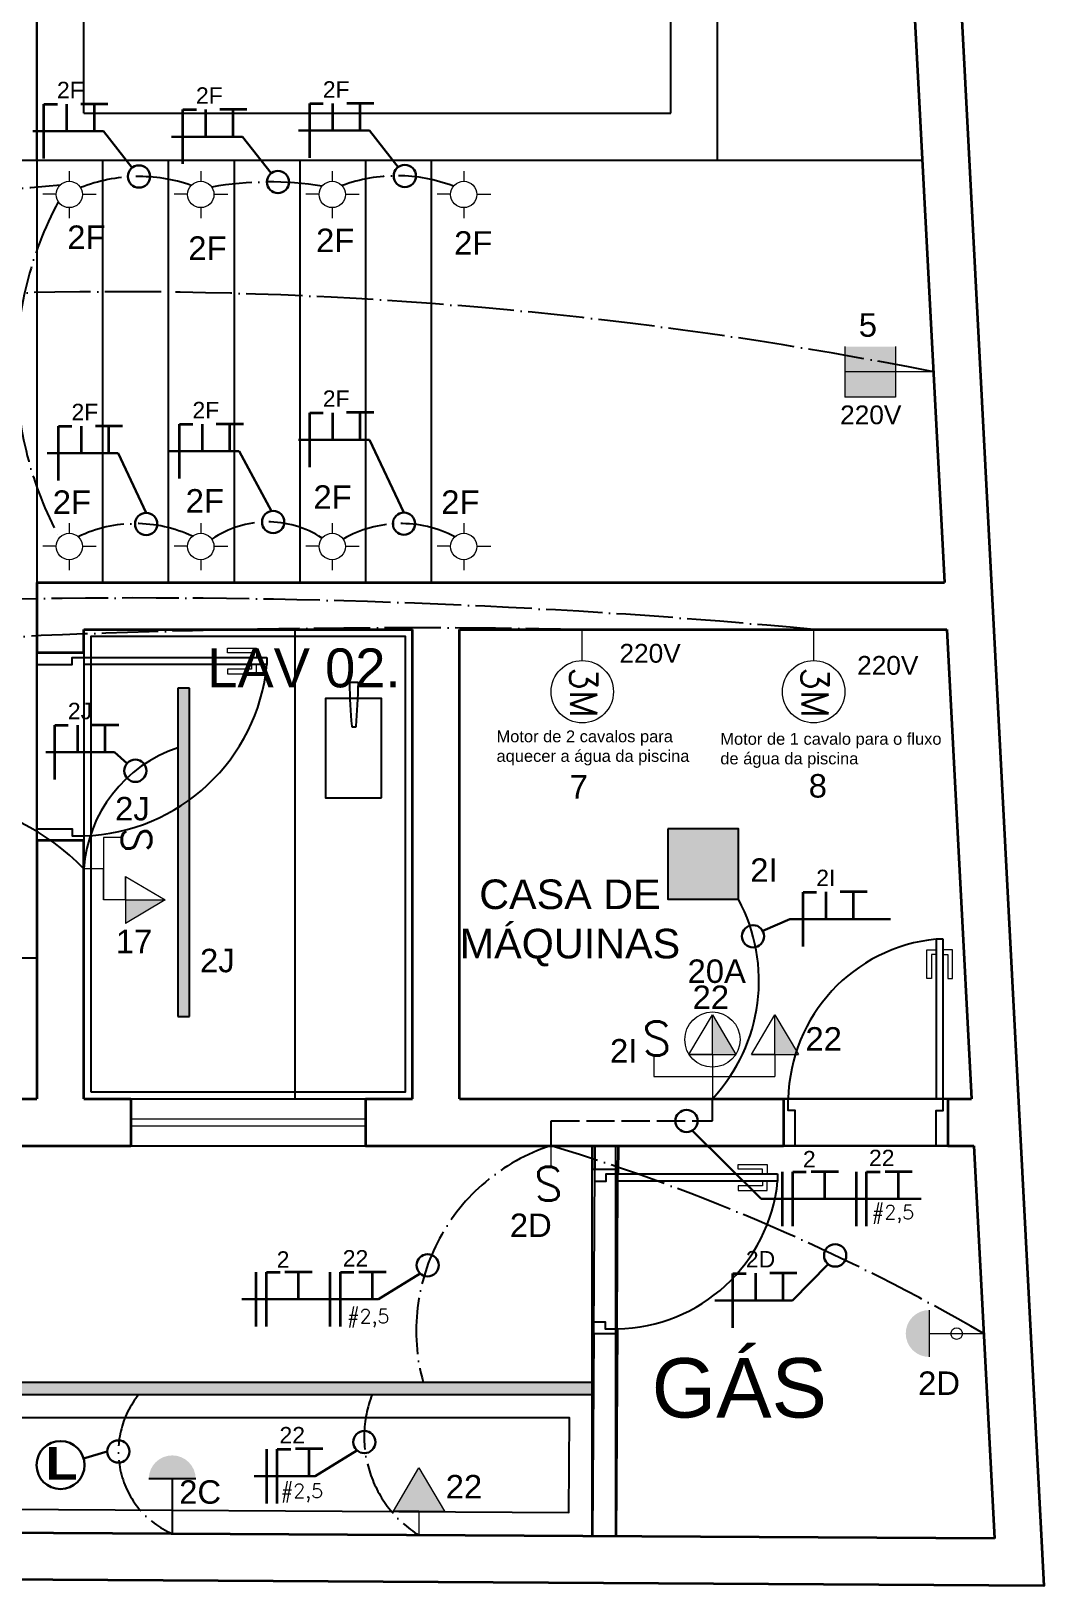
# Model space of a CAD drawing. Header units: millimetres. Extents: x 20625 to 81245, y 3427 to 18613.
# Drawn here: x 68621 to 69052, y 17053 to 17716 of the extents above; entities that cross this region are included whole.
import ezdxf
from ezdxf.enums import TextEntityAlignment as Align

# ---------------------------------------------------------------- set-up
doc = ezdxf.new("R2010")
doc.units = ezdxf.units.MM
doc.linetypes.add('ACAD_ISO02W100', pattern=[15, 12, -3])
doc.linetypes.add('ACAD_ISO04W100', pattern=[30, 24, -3, 0, -3])
for name, color, linetype, lineweight in [('01', 1, 'Continuous', 9), ('EJEL05130C', 130, 'Continuous', 30), ('EJEL0550C', 50, 'Continuous', 35), ('EJEL0580C', 80, 'Continuous', 9), ('EJEL25170C', 170, 'Continuous', 25), ('EJEL25170T', 170, 'ACAD_ISO02W100', 25), ('EJEL25170TP', 10, 'ACAD_ISO04W100', 25), ('EJEL3040C', 40, 'Continuous', 9)]:
    doc.layers.add(name, color=color, linetype=linetype, lineweight=lineweight)
for name, color, linetype in [('1-ARQ-B', 2, 'Continuous'), ('1-ARQ-DEMOLIR', 12, 'Continuous'), ('1-MOBIL', 252, 'Continuous'), ('2-TXT-A', 7, 'Continuous'), ('3-ESPEC', 14, 'Continuous'), ('ARQ-1-ILUMINAÇÃO', 2, 'Continuous'), ('ARQ-1-TRACEJADO', 20, 'Continuous'), ('ARQ-1-VISTA-01', 1, 'Continuous'), ('ARQ-4-TXT-02', 1, 'Continuous'), ('TOP', 4, 'Continuous')]:
    doc.layers.add(name, color=color, linetype=linetype)
doc.styles.add('M_abG50', font='', dxfattribs={"width": 1.1, "height": 0.13})
doc.styles.add('ROMANSI', font='RomanS')
doc.styles.add('RSA', font='arial.ttf')
doc.styles.add('SR80', font='SIMPLEX', dxfattribs={"height": 0.1})
doc.styles.get('M_abG50').set_extended_font_data('Arial Black')

# ---------------------------------------------------------------- blocks, each defined once
blk = doc.blocks.new('ytfytf')
at = {"layer": 'EJEL0580C'}
for p, q in [((0, 236), (0, 134)), ((-134, 4), (-269, 4)), ((274, 0), (134, 0)), ((0, -134), (0, -240))]:
    blk.add_line(p, q, dxfattribs=at)
blk.add_circle((0, 0), 134, dxfattribs=at)
blk = doc.blocks.new('A$C21C60167')
at = {"layer": 'EJEL0580C'}
h = blk.add_hatch(color=256, dxfattribs=at)
h.dxf.hatch_style = 1
h.paths.add_polyline_path([(19.58, 13.75), (34.25, 13.75), (19.58, 38.61)])
for p, q in [((4.92, 13.75), (19.58, 38.61)), ((19.58, 38.61), (34.25, 13.75)), ((19.58, 13.75), (19.58, 38.61)), ((-19.58, 11.5), (-19.58, 0)), ((19.58, 13.75), (4.92, 13.75)), ((4.92, 13.75), (34.25, 13.75)), ((19.58, 13.75), (19.58, 0)), ((-19.58, 0), (19.58, 0)), ((19.58, 0), (0, 0)), ((0, 0), (0, -9.53)), ((0, -9.53), (0, -12.39))]:
    blk.add_line(p, q, dxfattribs=at)
at = {"layer": 'EJEL0580C', "style": 'SR80'}
blk.add_text('S', height=18.33, dxfattribs=at).set_placement((-25.98, 11.5))
blk = doc.blocks.new('A$C5CDA3447')
at = {"layer": 'EJEL0580C'}
blk.add_line((6.63, 0), (-6.63, 0), dxfattribs=at)
at = {"layer": 'EJEL0580C', "style": 'SR80'}
blk.add_text('S', height=21.16, rotation=270, dxfattribs=at).set_placement((6.63, 7.39))
blk = doc.blocks.new('A$C0AE3526C')
at = {"layer": 'EJEL0580C'}
h = blk.add_hatch(color=256, dxfattribs=at)
h.dxf.hatch_style = 1
h.paths.add_polyline_path([(47.61, 15.87), (15.87, 15.87), (15.87, -15.87), (47.61, -15.87)])
h = blk.add_hatch(color=256, dxfattribs=at)
h.dxf.hatch_style = 1
h.paths.add_polyline_path([(47.61, -15.87), (47.61, 0), (15.87, 0), (15.87, -15.87)])
for p, q in [((15.87, 15.87), (47.61, 15.87)), ((15.87, -15.87), (15.87, 15.87)), ((15.87, -15.87), (15.87, 15.87)), ((47.61, -15.87), (47.61, 15.87)), ((47.61, -15.87), (47.61, 15.87)), ((-7.92, 0), (47.61, 0)), ((0, 0), (47.61, 0))]:
    blk.add_line(p, q, dxfattribs=at)
blk = doc.blocks.new('A$C38DD1369')
at = {"layer": 'EJEL0580C'}
blk.add_line((156.4, 0), (0, 0), dxfattribs=at)
blk.add_circle((312.8, 0), 156.4, dxfattribs=at)
blk.add_circle((312.8, 0), 156.4, dxfattribs=at)
at = {"layer": 'EJEL0580C', "style": 'SR80'}
blk.add_text('3M', height=135.43, dxfattribs=at).set_placement((189.3, -61.2))
blk = doc.blocks.new('bloco 4')
at = {"layer": 'EJEL0580C'}
h = blk.add_hatch(color=256, dxfattribs=at)
h.dxf.hatch_style = 1
h.paths.add_polyline_path([(187474.06, 52168.61), (187484.03, 52168.61), (187474.06, 52185.51)])
h = blk.add_hatch(color=256, dxfattribs=at)
h.dxf.hatch_style = 1
h.paths.add_polyline_path([(187500.68, 52168.61), (187510.66, 52168.61), (187500.68, 52185.51)])
for p, q in [((187464.08, 52168.61), (187474.06, 52185.51)), ((187474.06, 52185.51), (187484.03, 52168.61)), ((187474.06, 52168.61), (187474.06, 52185.51)), ((187490.71, 52168.61), (187500.68, 52185.51)), ((187500.68, 52185.51), (187510.66, 52168.61)), ((187500.68, 52168.61), (187500.68, 52185.51)), ((187474.06, 52168.61), (187464.08, 52168.61)), ((187464.08, 52168.61), (187484.03, 52168.61)), ((187474.06, 52168.61), (187474.06, 52159.26)), ((187500.68, 52168.61), (187490.71, 52168.61)), ((187490.71, 52168.61), (187510.66, 52168.61)), ((187500.68, 52168.61), (187500.68, 52159.26)), ((187449.16, 52159.26), (187500.68, 52159.26)), ((187474.06, 52159.26), (187474.06, 52149.78))]:
    blk.add_line(p, q, dxfattribs=at)
blk.add_circle((187474.06, 52174.99), 11.77, dxfattribs=at)
at = {"layer": 'EJEL0580C', "xscale": 0.67988, "yscale": 0.67988, "zscale": 0.67988, "rotation": 89.99999999999999}
blk.add_blockref('A$C5CDA3447', (187449.16, 52163.77), dxfattribs=at)
blk = doc.blocks.new('A$C51C8040F')
at = {"layer": 'EJEL0580C'}
h = blk.add_hatch(color=256, dxfattribs=at)
h.dxf.hatch_style = 1
h.paths.add_polyline_path([(0, -16.9), (28.7, 0), (0, 16.9)])
for p, q in [((0, 0), (0, 16.9)), ((0, 16.9), (0, -16.9)), ((0, 16.9), (28.7, 0)), ((0, 0), (-15.9, 0)), ((28.7, 0), (0, -16.9))]:
    blk.add_line(p, q, dxfattribs=at)
blk = doc.blocks.new('L')
at = {"layer": 'EJEL0550C', "ltscale": 0.015}
for p, q in [((10856.71, 7742.87), (10856.71, 7766.02)), ((10856.71, 7766.02), (10862.49, 7766.02))]:
    blk.add_line(p, q, dxfattribs=at)
blk = doc.blocks.new('T')
at = {"layer": 'EJEL0550C', "ltscale": 0.015}
for p, q in [((10876.14, 7766.04), (10864.57, 7766.04)), ((10870.35, 7754.46), (10870.35, 7766.04))]:
    blk.add_line(p, q, dxfattribs=at)

msp = doc.modelspace()

# ---------------------------------------------------------------- hatches: boundary and pattern name
at = {"true_color": 0x58ba48}
h = msp.add_hatch(color=85, dxfattribs=at)
h.dxf.hatch_style = 1
h.paths.add_polyline_path([(68860.12, 17139.84), (67101.26, 17139.84), (67101.26, 17134.84), (68860.12, 17134.84)])
h = msp.add_hatch(color=85, dxfattribs=at)
h.dxf.hatch_style = 1
h.paths.add_polyline_path([(68860.12, 17139.84), (67101.26, 17139.84), (67101.26, 17134.84), (68860.12, 17134.84)])
at = {"layer": '1-ARQ-DEMOLIR', "true_color": 0xd63dce, "transparency": 33554559}
h = msp.add_hatch(color=213, dxfattribs=at)
h.dxf.hatch_style = 1
h.paths.add_polyline_path([(68688.53, 17435.8), (68683.53, 17435.8), (68683.53, 17295.8), (68688.53, 17295.8)])
at = {"layer": 'EJEL0580C'}
h = msp.add_hatch(color=256, dxfattribs=at)
h.dxf.hatch_style = 1
h.paths.add_polyline_path([(68922.34, 17375.8), (68892.34, 17375.8), (68892.34, 17345.8), (68922.34, 17345.8)])
h = msp.add_hatch(color=256, dxfattribs=at)
h.dxf.hatch_style = 1
h.paths.add_polyline_path([(69003.63, 17150.79, -1), (69003.63, 17170.76)])
h = msp.add_hatch(color=256, dxfattribs=at)
h.dxf.hatch_style = 1
h.paths.add_polyline_path([(68691.19, 17098.85, 1), (68671.23, 17098.85)])
h = msp.add_hatch(color=256, dxfattribs=at)
h.dxf.hatch_style = 1
h.paths.add_polyline_path([(68691.19, 17098.85, 1), (68671.23, 17098.85)])

# ---------------------------------------------------------------- linework, layer by layer
at = {"color": 85, "true_color": 0x58ba48}
msp.add_line((67101.26, 17134.84), (68860.49, 17134.84), dxfattribs=at)
msp.add_line((67101.26, 17134.84), (68860.49, 17134.84), dxfattribs=at)
msp.add_line((67101.26, 17134.84), (68860.49, 17134.84), dxfattribs=at)
msp.add_lwpolyline([(67101.26, 17134.84), (68860.12, 17134.84), (68860.12, 17139.84), (67101.26, 17139.84)], close=True, dxfattribs=at)
at = {"layer": '01', "color": 252, "true_color": 0x939598}
for p, q in [((68261.26, 17660.8), (68623.53, 17660.8)), ((68261.26, 17660.8), (68623.53, 17660.8)), ((68663.53, 17252.3), (68763.53, 17252.3)), ((68663.53, 17252.3), (68763.53, 17252.3)), ((68663.53, 17252.3), (68763.53, 17252.3)), ((68663.53, 17249.3), (68763.53, 17249.3)), ((68663.53, 17249.3), (68763.53, 17249.3)), ((68663.53, 17249.3), (68763.53, 17249.3))]:
    msp.add_line(p, q, dxfattribs=at)
for points in [[(68715.03, 17448.8), (68715.03, 17450.8), (68704.78, 17450.8), (68704.78, 17452.8), (68717.03, 17452.8), (68717.03, 17448.8)], [(68715.03, 17445.8), (68715.03, 17443.8), (68704.78, 17443.8), (68704.78, 17441.8), (68717.03, 17441.8), (68717.03, 17445.8)], [(69006.6, 17322.3), (69004.6, 17322.3), (69004.6, 17312.05), (69002.6, 17312.05), (69002.6, 17324.3), (69006.6, 17324.3)], [(69009.6, 17322.3), (69011.6, 17322.3), (69011.6, 17312.05), (69013.6, 17312.05), (69013.6, 17324.3), (69009.6, 17324.3)], [(68932.57, 17228.74), (68932.57, 17230.74), (68922.32, 17230.74), (68922.32, 17232.74), (68934.57, 17232.74), (68934.57, 17228.74)], [(68932.57, 17225.74), (68932.57, 17223.74), (68922.32, 17223.74), (68922.32, 17221.74), (68934.57, 17221.74), (68934.57, 17225.74)]]:
    msp.add_lwpolyline(points, dxfattribs=at)
at = {"layer": '1-ARQ-B', "color": 252, "true_color": 0x939598}
for p, q in [((68663.53, 17260.8), (68763.53, 17260.8)), ((68663.53, 17260.8), (68763.53, 17260.8)), ((68663.53, 17260.8), (68763.53, 17260.8)), ((68663.53, 17240.8), (68763.53, 17240.8)), ((68663.53, 17240.8), (68763.53, 17240.8)), ((68663.53, 17240.8), (68763.53, 17240.8))]:
    msp.add_line(p, q, dxfattribs=at)
at = {"layer": '1-ARQ-DEMOLIR', "color": 213, "true_color": 0xd63dce, "transparency": 33554559}
for p, q in [((68683.53, 17435.8), (68683.53, 17295.8)), ((68688.53, 17295.8), (68688.53, 17435.8))]:
    msp.add_line(p, q, dxfattribs=at)
at = {"layer": '1-ARQ-DEMOLIR', "color": 252, "true_color": 0x939598, "transparency": 33554559}
for p, q in [((68688.53, 17435.8), (68683.53, 17435.8)), ((68683.53, 17295.8), (68688.53, 17295.8))]:
    msp.add_line(p, q, dxfattribs=at)
at = {"layer": '1-MOBIL', "color": 252, "linetype": 'Continuous', "ltscale": 5, "true_color": 0x939598}
for p, q in [((68733.53, 17260.8), (68733.53, 17460.8)), ((68381.26, 17320.8), (68623.53, 17320.8))]:
    msp.add_line(p, q, dxfattribs=at)
at = {"layer": '1-MOBIL', "color": 252, "true_color": 0x939598}
msp.add_lwpolyline([(68757.64, 17419.49, 0.389688), (68757.83, 17419.32), (68759.37, 17419.32, 0.389688), (68759.55, 17419.49, 0.017234), (68760.48, 17437.95, 0.418769), (68760.29, 17438.14), (68756.91, 17438.14, 0.418769), (68756.72, 17437.95, 0.017234)], format="xyb", close=True, dxfattribs=at)
at = {"layer": '1-MOBIL', "color": 252, "true_color": 0x939598, "elevation": 29.1}
msp.add_lwpolyline([(68770.4, 17388.96), (68770.4, 17431.41), (68746.47, 17431.41), (68746.47, 17388.96)], close=True, dxfattribs=at)
at = {"layer": '3-ESPEC', "color": 252, "true_color": 0x939598}
for p, q in [((68691.19, 17098.85), (68671.23, 17098.85)), ((68691.19, 17098.85), (68671.23, 17098.85)), ((68681.21, 17098.85), (68681.21, 17075.46))]:
    msp.add_line(p, q, dxfattribs=at)
msp.add_lwpolyline([(68892.34, 17375.8), (68892.34, 17345.8), (68922.34, 17345.8), (68922.34, 17375.8)], close=True, dxfattribs=at)
at = {"layer": 'ARQ-1-ILUMINAÇÃO', "color": 252, "true_color": 0x939598}
msp.add_lwpolyline([(68646.53, 17263.8), (68780.53, 17263.8), (68780.53, 17457.8), (68646.53, 17457.8)], close=True, dxfattribs=at)
at = {"layer": 'ARQ-1-TRACEJADO', "color": 252, "true_color": 0x939598}
msp.add_line((68261.26, 17660.8), (68623.53, 17660.8), dxfattribs=at)
for centre, radius, start, end in [((68641.03, 17453.64), 80.88, 271.77127, 354.43569), ((69013.44, 17259.28), 69.86, 95.62103, 178.75057), ((68869.56, 17232.58), 69.84, 270.8985, 354.38373)]:
    msp.add_arc(centre, radius, start, end, dxfattribs=at)
at = {"layer": 'ARQ-1-VISTA-01', "color": 252, "true_color": 0x939598}
msp.add_lwpolyline([(67111.5, 17124.84), (67111.32, 17094.78), (68850.18, 17084.45), (68850.43, 17124.84)], close=True, dxfattribs=at)
msp.add_lwpolyline([(67111.5, 17124.84), (67111.32, 17094.78), (68850.18, 17084.45), (68850.43, 17124.84)], close=True, dxfattribs=at)
msp.add_lwpolyline([(67111.5, 17124.84), (67111.32, 17094.78), (68850.18, 17084.45), (68850.43, 17124.84)], close=True, dxfattribs=at)
at = {"layer": 'ARQ-4-TXT-02', "color": 252, "true_color": 0x939598}
for p, q in [((68623.53, 17660.8), (68623.53, 18370.68)), ((68623.53, 18370.68), (68623.53, 17480.8)), ((68623.53, 18370.68), (68623.53, 17480.8)), ((68623.53, 18370.68), (68623.53, 17480.8)), ((68643.53, 17680.8), (68643.53, 18370.68)), ((68643.53, 17680.8), (68643.53, 18370.68)), ((68643.53, 17680.8), (68643.53, 18370.68)), ((68893.53, 17680.8), (68893.53, 18370.68)), ((68893.53, 17680.8), (68893.53, 18370.68)), ((68893.53, 17680.8), (68893.53, 18370.68)), ((68913.53, 17660.8), (68913.53, 18370.68)), ((68913.53, 17660.8), (68913.53, 18370.68)), ((68913.53, 17660.8), (68913.53, 18370.68)), ((68643.53, 17680.8), (68893.53, 17680.8)), ((68643.53, 17680.8), (68893.53, 17680.8)), ((68643.53, 17680.8), (68893.53, 17680.8)), ((68623.53, 17660.8), (69000.67, 17660.8)), ((68623.53, 17660.8), (68998.58, 17660.8)), ((68623.53, 17660.8), (68998.58, 17660.8)), ((68651.53, 17660.8), (68651.53, 17480.8)), ((68651.53, 17660.8), (68651.53, 17480.8)), ((68651.53, 17660.8), (68651.53, 17480.8)), ((68679.53, 17660.8), (68679.53, 17480.8)), ((68679.53, 17660.8), (68679.53, 17480.8)), ((68679.53, 17660.8), (68679.53, 17480.8)), ((68707.53, 17660.8), (68707.53, 17480.8)), ((68707.53, 17660.8), (68707.53, 17480.8)), ((68707.53, 17660.8), (68707.53, 17480.8)), ((68735.53, 17660.8), (68735.53, 17480.8)), ((68735.53, 17660.8), (68735.53, 17480.8)), ((68735.53, 17660.8), (68735.53, 17480.8)), ((68763.53, 17660.8), (68763.53, 17480.8)), ((68763.53, 17660.8), (68763.53, 17480.8)), ((68763.53, 17660.8), (68763.53, 17480.8)), ((68791.53, 17660.8), (68791.53, 17480.8)), ((68791.53, 17660.8), (68791.53, 17480.8)), ((68791.53, 17660.8), (68791.53, 17480.8)), ((68623.53, 17370.8), (68623.53, 17450.8)), ((68623.53, 17450.8), (68623.53, 17370.8)), ((68623.53, 17450.8), (68623.53, 17370.8)), ((68643.53, 17450.8), (68643.53, 17370.8)), ((68643.53, 17450.8), (68643.53, 17370.8)), ((68643.53, 17450.8), (68643.53, 17370.8)), ((69011.6, 17260.8), (68941.6, 17260.8)), ((68941.6, 17260.8), (69011.6, 17260.8)), ((68941.6, 17260.8), (69011.6, 17260.8)), ((68860.12, 17074.39), (68860.12, 17240.8)), ((68860.13, 17074.37), (68860.13, 17240.78)), ((68870.12, 17074.39), (68870.12, 17240.8)), ((68870.13, 17074.37), (68870.13, 17240.78)), ((69011.6, 17240.8), (68941.6, 17240.8)), ((68941.6, 17240.8), (69011.6, 17240.8)), ((68941.6, 17240.8), (69011.6, 17240.8)), ((68860.12, 17230.8), (68870.12, 17230.8)), ((68860.13, 17230.78), (68870.13, 17230.78)), ((68861.07, 17230.8), (68860.65, 17160.8)), ((68861.07, 17230.8), (68871.07, 17230.74)), ((68870.66, 17162.74), (68871.07, 17225.74)), ((68860.12, 17160.8), (68870.12, 17160.8)), ((68860.13, 17160.78), (68870.13, 17160.78)), ((68860.59, 17160.8), (68870.59, 17160.74))]:
    msp.add_line(p, q, dxfattribs=at)
for points in [[(68623.53, 17445.8), (68638.53, 17445.8), (68638.53, 17448.8), (68721.53, 17448.8)], [(68721.53, 17448.8), (68721.53, 17445.8), (68643.53, 17445.8)], [(68623.53, 17375.8), (68638.53, 17375.8), (68638.53, 17372.8), (68643.53, 17372.8)], [(69009.6, 17328.8), (69006.6, 17328.8), (69006.6, 17260.8)], [(69006.6, 17240.8), (69006.6, 17255.8), (69009.6, 17255.8), (69009.6, 17328.8)], [(68946.6, 17240.8), (68946.6, 17255.8), (68943.6, 17255.8), (68943.6, 17260.8)], [(68861.04, 17225.74), (68866.07, 17225.74), (68866.07, 17228.74), (68939.07, 17228.74)], [(68939.07, 17228.74), (68939.07, 17225.74), (68871.07, 17225.74), (68871.07, 17230.74)], [(68860.68, 17165.74), (68865.66, 17165.74), (68865.66, 17162.74), (68870.66, 17162.74), (68870.66, 17160.74)]]:
    msp.add_lwpolyline(points, dxfattribs=at)
at = {"layer": 'EJEL05130C'}
for p, q in [((68621.76, 17673.07), (68651.98, 17673.07)), ((68651.98, 17673.07), (68664.12, 17657.5)), ((68680.96, 17670.72), (68711.17, 17670.72)), ((68711.17, 17670.72), (68723.32, 17655.14)), ((68735.01, 17673.32), (68765.23, 17673.32)), ((68765.23, 17673.32), (68777.38, 17657.74)), ((68679.5, 17536.68), (68709.71, 17536.68)), ((68709.71, 17536.68), (68723.44, 17511.23)), ((68735, 17541.58), (68765.21, 17541.58)), ((68765.21, 17541.58), (68779.89, 17510.59)), ((68627.97, 17535.86), (68658.18, 17535.86)), ((68658.18, 17535.86), (68670.17, 17510.44)), ((68627.36, 17408.47), (68656.62, 17408.47)), ((68656.62, 17408.47), (68661.96, 17403.71)), ((68932.72, 17332.4), (68944.22, 17337.34)), ((68944.22, 17337.34), (68987.18, 17337.34)), ((68902.68, 17247.24), (68931.99, 17218.1)), ((69000.26, 17218.1), (68931.99, 17218.1)), ((68786.81, 17186.32), (68769.1, 17175.33)), ((68945.42, 17174.86), (68960.57, 17190.35)), ((68769.1, 17175.33), (68710.87, 17175.33)), ((68912.33, 17174.86), (68945.42, 17174.86)), ((68653.53, 17110.5), (68643.45, 17107.57)), ((68759.86, 17110.98), (68742.15, 17099.98)), ((68742.15, 17099.98), (68716.08, 17099.98))]:
    msp.add_line(p, q, dxfattribs=at)
for centre in [(68667.04, 17653.76), (68726.24, 17651.4), (68780.29, 17654), (68670.1, 17505.7), (68724.19, 17506.54), (68779.89, 17505.84), (68665.5, 17400.55), (68928.6, 17330.04), (68900.28, 17251.34), (68963.57, 17194.03), (68789.99, 17189.85), (68763.04, 17114.5), (68658.28, 17110.5)]:
    msp.add_circle(centre, 4.74, dxfattribs=at)
at = {"layer": 'EJEL05130C', "ltscale": 0.001}
msp.add_circle((68633.63, 17104.72), 10.22, dxfattribs=at)
at = {"layer": 'EJEL0550C', "ltscale": 0.015}
for p, q in [((68636.33, 17673.06), (68636.33, 17684.63)), ((68695.52, 17670.7), (68695.52, 17682.27)), ((68749.58, 17673.3), (68749.58, 17684.87)), ((68749.56, 17541.56), (68749.56, 17553.13)), ((68642.53, 17535.85), (68642.53, 17547.42)), ((68694.06, 17536.66), (68694.06, 17548.24)), ((68640.98, 17408.45), (68640.98, 17420.02)), ((68959.73, 17337.32), (68959.73, 17348.9)), ((68941.15, 17206.53), (68941.15, 17229.68)), ((68972.61, 17206.51), (68972.61, 17229.66)), ((68717.01, 17163.76), (68717.01, 17186.9)), ((68748.47, 17163.74), (68748.47, 17186.89)), ((68929.77, 17174.85), (68929.77, 17186.42)), ((68721.52, 17088.39), (68721.52, 17111.54))]:
    msp.add_line(p, q, dxfattribs=at)
at = {"layer": 'EJEL0580C'}
for p, q in [((69003.63, 17170.76), (69003.63, 17150.79)), ((69003.63, 17160.78), (69026.83, 17160.78)), ((68681.21, 17098.85), (68681.21, 17075.46))]:
    msp.add_line(p, q, dxfattribs=at)
msp.add_circle((69015.33, 17160.71), 2.46, dxfattribs=at)
at = {"layer": 'EJEL25170C'}
for centre, radius, start, end in [((68702.03, 17354.68), 58.64, 108.38672, 175.96961), ((68573.33, 17290.94), 97.64, 44.02677, 120.85014), ((68857.7, 17310.98), 73.42, 316.888, 28.31635)]:
    msp.add_arc(centre, radius, start, end, dxfattribs=at)
at = {"layer": 'EJEL25170T'}
for p, q in [((68911.3, 17251.34), (68911.3, 17260.8)), ((68842.62, 17240.8), (68842.62, 17251.34)), ((68842.62, 17251.34), (68911.3, 17251.34))]:
    msp.add_line(p, q, dxfattribs=at)
at = {"layer": 'EJEL25170TP'}
for centre, radius, start, end in [((68500.76, 18997.61), 1353.9, 258.51817, 275.62912), ((68667.04, 17585.98), 67.78, 70.81339, 111.52868), ((68722.77, 17509.18), 142.26, 80.99, 100.02209), ((68776.95, 17586.73), 67.35, 69.07191, 110.34539), ((68765.62, 17571.86), 150.78, 151.83822, 208.54071), ((68658.22, 15821.15, 1673318.4), 1783.5, 78.77524, 122.83183), ((68665.71, 17449.24), 56.63, 64.78514, 115.70141), ((68721.93, 17464.47), 42.13, 56.71871, 124.50452), ((68778.73, 17455.98), 49.88, 62.67232, 119.72195), ((68666.83, 14373.99), 3100.18, 84.677, 108.3416), ((68785.87, 13557.54), 3903.89, 88.97284, 106.28351), ((68867.98, 17161.95), 82.83, 107.83318, 195.48137), ((68588.45, 16403.68), 874.85, 59.92778, 73.11069), ((68696.52, 17110.5), 38.24, 140.47571, 246.40222), ((68812.53, 17116.85), 49.55, 158.71091, 238.04339)]:
    msp.add_arc(centre, radius, start, end, dxfattribs=at)
at = {"layer": 'TOP', "color": 252, "lineweight": 35, "true_color": 0x939598}
for p, q in [((68963.53, 18370.8), (69010.09, 17480.8)), ((68963.53, 18370.8), (69010.09, 17480.8)), ((68963.53, 18370.8), (69010.09, 17480.8)), ((68623.53, 17480.8), (68623.53, 17450.8)), ((68623.53, 17480.8), (69010.09, 17480.8)), ((68623.53, 17480.8), (68623.53, 17450.8)), ((68623.53, 17480.8), (69010.09, 17480.8)), ((68623.53, 17480.8), (68623.53, 17450.8)), ((68623.53, 17480.8), (69010.09, 17480.8)), ((68643.53, 17450.8), (68643.53, 17460.8)), ((68643.53, 17460.8), (68783.53, 17460.8)), ((68643.53, 17450.8), (68643.53, 17460.8)), ((68643.53, 17460.8), (68783.53, 17460.8)), ((68643.53, 17450.8), (68643.53, 17460.8)), ((68643.53, 17460.8), (68783.53, 17460.8)), ((68783.53, 17260.8), (68783.53, 17460.8)), ((68783.53, 17260.8), (68783.53, 17460.8)), ((68783.53, 17260.8), (68783.53, 17460.8)), ((68803.53, 17260.8), (68803.53, 17460.8)), ((68803.53, 17460.8), (69011.14, 17460.8)), ((68803.53, 17260.8), (68803.53, 17460.8)), ((68803.53, 17460.8), (69011.14, 17460.8)), ((68803.53, 17260.8), (68803.53, 17460.8)), ((68803.53, 17460.8), (69011.14, 17460.8)), ((69011.14, 17460.8), (69021.6, 17260.8)), ((69011.14, 17460.8), (69021.6, 17260.8)), ((69011.14, 17460.8), (69021.6, 17260.8)), ((68643.53, 17450.8), (68623.53, 17450.8)), ((68643.53, 17450.8), (68623.53, 17450.8)), ((68643.53, 17450.8), (68623.53, 17450.8)), ((68623.53, 17370.8), (68623.53, 17260.8)), ((68643.53, 17370.8), (68623.53, 17370.8)), ((68623.53, 17370.8), (68623.53, 17260.8)), ((68643.53, 17370.8), (68623.53, 17370.8)), ((68623.53, 17370.8), (68623.53, 17260.8)), ((68643.53, 17370.8), (68623.53, 17370.8)), ((68643.53, 17260.8), (68643.53, 17370.8)), ((68643.53, 17260.8), (68643.53, 17370.8)), ((68643.53, 17260.8), (68643.53, 17370.8)), ((67711.26, 17260.8), (68623.53, 17260.8)), ((68261.26, 17260.8), (68623.53, 17260.8)), ((68261.26, 17260.8), (68623.53, 17260.8)), ((68461.26, 17260.8), (68623.53, 17260.8)), ((68643.53, 17260.8), (68663.53, 17260.8)), ((68643.53, 17260.8), (68663.53, 17260.8)), ((68643.53, 17260.8), (68663.53, 17260.8)), ((68663.53, 17260.8), (68663.53, 17240.8)), ((68663.53, 17260.8), (68663.53, 17240.8)), ((68663.53, 17260.8), (68663.53, 17240.8)), ((68763.53, 17260.8), (68783.53, 17260.8)), ((68763.53, 17260.8), (68763.53, 17240.8)), ((68763.53, 17260.8), (68783.53, 17260.8)), ((68763.53, 17260.8), (68763.53, 17240.8)), ((68763.53, 17260.8), (68783.53, 17260.8)), ((68763.53, 17260.8), (68763.53, 17240.8)), ((68803.53, 17260.8), (68941.6, 17260.8)), ((68803.53, 17260.8), (68941.6, 17260.8)), ((68803.53, 17260.8), (68941.6, 17260.8)), ((68941.6, 17260.8), (68941.6, 17240.8)), ((68941.6, 17260.8), (68941.6, 17240.8)), ((68941.6, 17260.8), (68941.6, 17240.8)), ((69011.6, 17260.8), (69021.6, 17260.8)), ((69011.6, 17260.8), (69011.6, 17240.8)), ((69011.6, 17260.8), (69021.6, 17260.8)), ((69011.6, 17260.8), (69011.6, 17240.8)), ((69011.6, 17260.8), (69021.6, 17260.8)), ((69011.6, 17260.8), (69011.6, 17240.8)), ((67691.26, 17240.8), (68663.53, 17240.8)), ((67691.26, 17240.8), (68663.53, 17240.8)), ((67691.26, 17240.8), (68663.53, 17240.8)), ((68763.53, 17240.8), (68941.6, 17240.8)), ((68763.53, 17240.8), (68941.6, 17240.8)), ((68763.53, 17240.8), (68941.6, 17240.8)), ((68861.13, 17240.8), (68861.07, 17230.8)), ((68871.13, 17240.74), (68871.06, 17228.51)), ((69011.6, 17240.8), (69022.64, 17240.8)), ((69011.6, 17240.8), (69022.64, 17240.8)), ((69011.6, 17240.8), (69022.64, 17240.8)), ((69022.64, 17240.8), (69031.4, 17073.35)), ((69022.64, 17240.8), (69031.4, 17073.35)), ((69022.64, 17240.8), (69031.4, 17073.35)), ((68860.59, 17160.8), (68860.12, 17074.39)), ((68870.66, 17162.74), (68870.12, 17074.33)), ((69031.4, 17073.35), (67101.26, 17084.84)), ((69031.4, 17073.35), (67101.26, 17084.84)), ((69031.4, 17073.35), (67101.26, 17084.84))]:
    msp.add_line(p, q, dxfattribs=at)
for points in [[(66056.42, 18390.8), (68982.52, 18390.8), (69052.48, 17053.22), (66121.26, 17071.04)], [(66056.42, 18390.8), (68982.52, 18390.8), (69052.48, 17053.22), (66121.26, 17071.04)], [(66086.46, 18390.8), (68982.52, 18390.8), (69052.48, 17053.22), (66121.26, 17071.04)]]:
    msp.add_lwpolyline(points, dxfattribs=at)

# ---------------------------------------------------------------- block references
at = {"layer": 'EJEL05130C', "xscale": 0.084985, "yscale": 0.084985, "zscale": 0.084985, "rotation": 270}
for p in [(68855.85, 17460.8), (68954.43, 17460.8)]:
    msp.add_blockref('A$C38DD1369', p, dxfattribs=at)
at = {"layer": 'EJEL0580C'}
for name, p, xscale, yscale, zscale, rotation in [('A$C0AE3526C', (69000.01, 17570.53), 0.67988, 0.67988, 0.67988, 180), ('A$C21C60167', (68651.96, 17358.8), 0.67988, 0.67988, 0.67988, 270), ('A$C5CDA3447', (68842.62, 17236.29), 0.67988, 0.67988, 0.67988, 270), ('A$C51C8040F', (68786.31, 17085.06), 0.645886, 0.645886, 0.645886, 89.99999999999999)]:
    msp.add_blockref(name, p, dxfattribs=dict(at, xscale=xscale, yscale=yscale, zscale=zscale, rotation=rotation))
at = {"layer": 'EJEL25170C'}
for name, p in [('L', (57769.81, 9918.59)), ('T', (57777.69, 9918.61)), ('T', (57836.88, 9916.26)), ('L', (57883.06, 9918.84)), ('T', (57890.94, 9918.85)), ('L', (57829, 9916.24)), ('L', (57883.04, 9787.1)), ('T', (57890.92, 9787.12)), ('L', (57776.01, 9781.38)), ('T', (57783.89, 9781.4)), ('L', (57827.54, 9782.2)), ('T', (57835.42, 9782.22)), ('L', (57774.46, 9653.99)), ('T', (57782.33, 9654)), ('L', (58093.2, 9582.86)), ('T', (58101.08, 9582.88)), ('L', (58088.8, 9463.66)), ('T', (58088.8, 9463.66)), ('L', (58120.26, 9463.64)), ('T', (58120.26, 9463.64)), ('L', (57864.66, 9420.89)), ('T', (57864.66, 9420.89)), ('L', (57896.12, 9420.87)), ('T', (57896.12, 9420.87)), ('L', (58063.25, 9420.38)), ('T', (58071.13, 9420.4)), ('L', (57869.17, 9345.52)), ('T', (57869.17, 9345.52))]:
    msp.add_blockref(name, p, dxfattribs=at)
at = {"layer": 'EJEL25170T', "color": 240, "true_color": 0xed1f24}
msp.add_blockref('bloco 4', (-118562.76, -34888.98), dxfattribs=at)
at = {"layer": 'EJEL3040C', "xscale": 0.04189485884324842, "yscale": 0.04189485884324842, "zscale": 0.04189485884324842}
for p in [(68637.37, 17646.11), (68693.37, 17646.11), (68749.37, 17646.11), (68805.37, 17646.11), (68637.37, 17496.11), (68693.37, 17496.11), (68749.37, 17496.11), (68805.37, 17496.11)]:
    msp.add_blockref('ytfytf', p, dxfattribs=at)

# ---------------------------------------------------------------- texts
at = {"layer": '2-TXT-A', "color": 2, "true_color": 0xf1eb1f, "attachment_point": 1, "style": 'RSA'}
for s, insert, char_height, width in [('LAV 02.', (68696.1, 17452.68), 16.576, 359.872), ('\\pxqc;CASA DE\\PMÁQUINAS', (68796.92, 17354.22, -416586.03), 12.6035, 107.3728), ('GÁS', (68885.41, 17150.27, -836659.2), 25.312, 549.5577)]:
    msp.add_mtext(s, dxfattribs=dict(at, insert=insert, char_height=char_height, width=width))
at = {"layer": 'ARQ-4-TXT-02', "style": 'RSA'}
for s, insert, char_height, width, attachment_point in [('\\pxqc;220V', (69258.32, 17556.21), 8, 559.1604, 3), ('\\pxqc;220V', (69164.33, 17454.6), 8, 559.1604, 3), ('\\pxqc;220V', (69265.57, 17449.46), 8, 559.1604, 3), ('20A', (68900.71, 17320.15), 10, 66.2629, 1)]:
    msp.add_mtext(s, dxfattribs=dict(at, insert=insert, char_height=char_height, width=width, attachment_point=attachment_point))
at = {"layer": 'EJEL05130C', "color": 4, "attachment_point": 1, "style": 'RSA'}
for s, insert, char_height, width in [('2F', (68632.11, 17694.12), 6.995, 46.3492), ('2F', (68691.3, 17691.77), 6.995, 46.3492), ('2F', (68745.36, 17694.36), 6.995, 46.3492), ('2F', (68636.49, 17632.9), 10, 66.2629), ('2F', (68742.46, 17631.56), 10, 66.2629), ('2F', (68801.28, 17630.46), 10, 66.2629), ('2F', (68688.04, 17628.26), 10, 66.2629), ('5', (68973.64, 17595.49), 10, 66.2629), ('2F', (68638.31, 17556.91), 6.995, 46.3492), ('2F', (68689.84, 17557.73), 6.995, 46.3492), ('2F', (68745.34, 17562.63), 6.995, 46.3492), ('2F', (68630.32, 17520.01), 10, 66.2629), ('2F', (68686.94, 17520.56), 10, 66.2629), ('2F', (68741.36, 17522.2), 10, 66.2629), ('2F', (68795.79, 17520.01), 10, 66.2629), ('2J', (68636.76, 17429.51), 6.995, 46.3492), ('7', (68850.48, 17398.69), 10, 66.2629), ('8', (68952.31, 17399.13), 10, 66.2629), ('2J', (68656.86, 17389.39), 10, 66.2629), ('2I', (68927.41, 17363.24), 10, 66.2629), ('2I', (68955.51, 17358.39), 6.995, 46.3492), ('17', (68657.14, 17332.79), 10, 66.2629), ('2J', (68693.04, 17324.69), 10, 66.2629), ('2I', (68867.68, 17286.23), 10, 66.2629), ('2', (68949.84, 17238.56, -3346636.8), 6.99, 46.3492), ('22', (68977.98, 17239.07, -1170445.19), 6.995, 46.3492), ('2D', (68825.01, 17211.87), 10, 66.2629), ('2', (68725.7, 17195.79, -3346636.8), 6.99, 46.3492), ('22', (68753.85, 17196.3, -1170445.19), 6.995, 46.3492), ('2D', (68925.55, 17195.91), 6.995, 46.3492), ('2D', (68998.9, 17144.6, -836659.2), 10, 66.2629), ('22', (68726.89, 17120.95, -1170445.19), 6.995, 46.3492), ('2C', (68684.17, 17098.23), 10, 66.2629)]:
    msp.add_mtext(s, dxfattribs=dict(at, insert=insert, char_height=char_height, width=width))
at = {"layer": 'EJEL05130C', "ltscale": 0.35, "attachment_point": 7, "style": 'RSA'}
for s, insert, char_height, width in [('Motor de 2 cavalos para aquecer a água da piscina', (68819.33, 17402.84), 5.0143, 98.4969), ('Motor de 1 cavalo para o fluxo de água da piscina', (68914.66, 17401.77), 5.0143, 98.4969), ('22', (68902.85, 17299.05), 10, 66.2629), ('22', (68950.91, 17281.3), 10, 66.2629), ('22', (68797.68, 17090.5), 10, 66.2629)]:
    msp.add_mtext(s, dxfattribs=dict(at, insert=insert, char_height=char_height, width=width))
at = {"layer": 'EJEL3040C', "style": 'M_abG50'}
msp.add_text('L', height=13.99, dxfattribs=at).set_placement((68634.12, 17105.46), align=Align.MIDDLE_CENTER)
at = {"layer": 'EJEL3040C', "ltscale": 0.1, "char_height": 5.935, "attachment_point": 1, "style": 'ROMANSI'}
for insert in [(68979.19, 17215.47), (68755.65, 17171.17), (68727.42, 17096.66)]:
    msp.add_mtext_dynamic_manual_height_columns('#2,5', width=21.7247, gutter_width=0.371, heights=[0], dxfattribs=dict(at, insert=insert))

doc.saveas('drawing.dxf')
